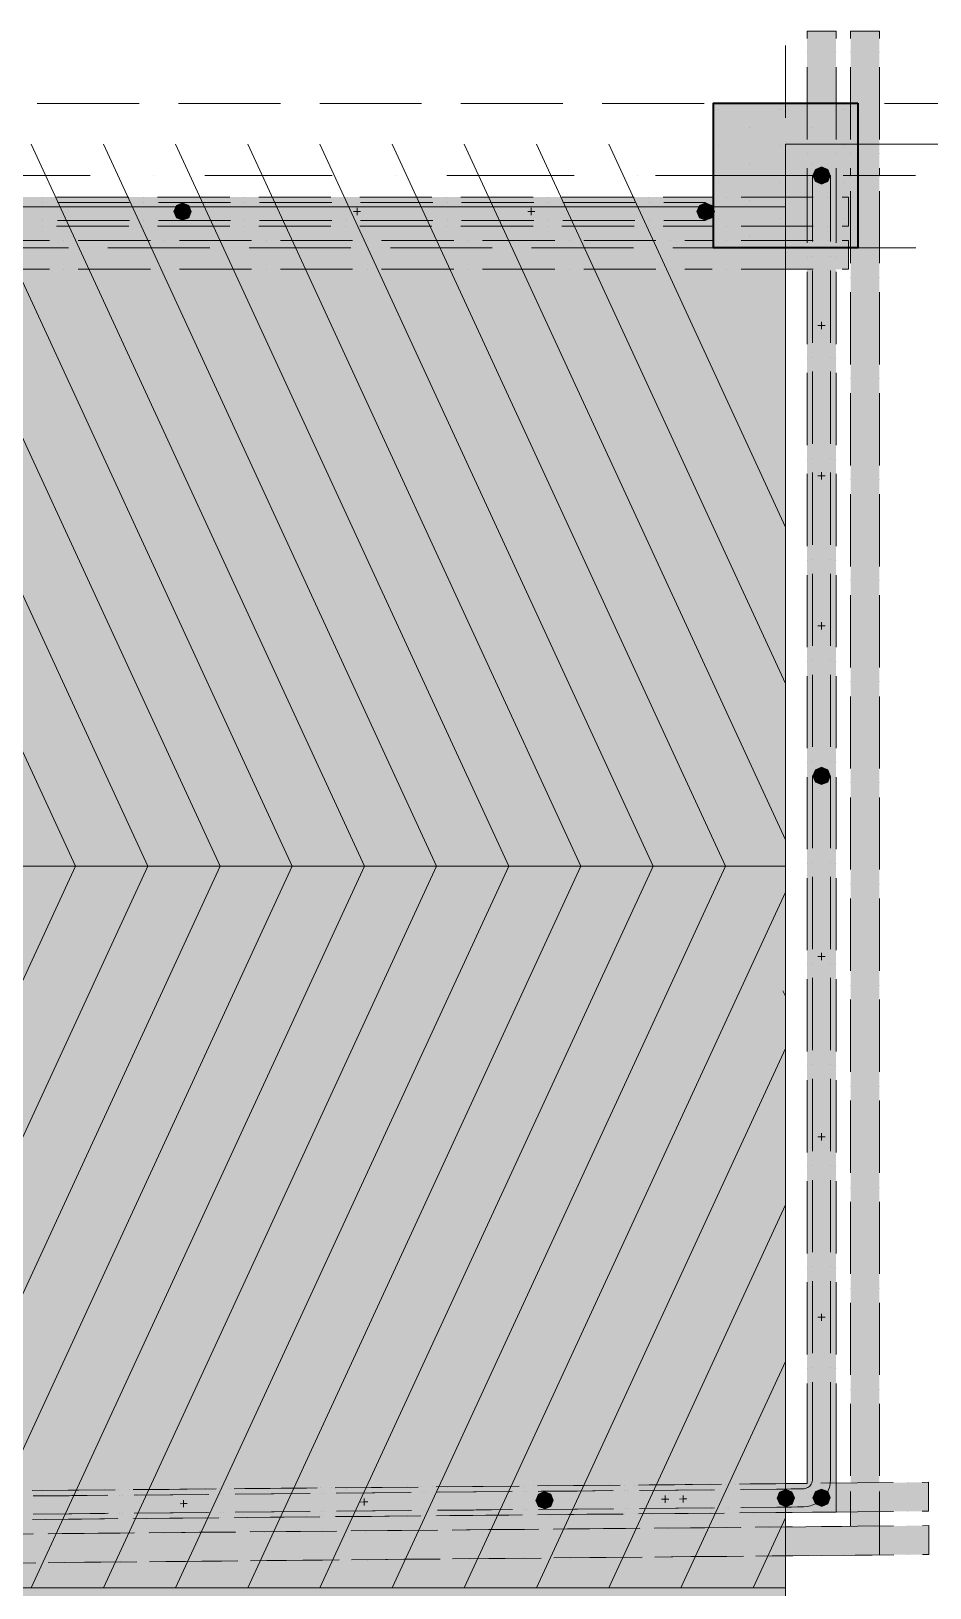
# Model space of a CAD drawing. Header units: inches. Extents: x 206002 to 410047, y 60394 to 83306.
# Drawn here: x 375431 to 376679, y 79249 to 81412 of the extents above; entities that cross this region are included whole.
import ezdxf

# ---------------------------------------------------------------- set-up
doc = ezdxf.new("R2010")
doc.units = ezdxf.units.IN
doc.header["$MEASUREMENT"] = 0
doc.layers.add('PDF_Shell - Roof', color=7, linetype='Continuous')
doc.layers.add('PDF_Structural - Bearing', color=7, linetype='Continuous')

msp = doc.modelspace()

# ---------------------------------------------------------------- hatches: boundary and pattern name
at = {"layer": 'PDF_Structural - Bearing', "true_color": 0xffffff, "transparency": 33554559}
for points in [[(376541, 81211.1), (376537.5, 81219.6), (376528.9, 81223.1), (376520.5, 81219.6), (376516.9, 81211.1), (376520.5, 81202.6), (376528.9, 81199.1), (376537.5, 81202.6)], [(376549, 81211.1), (376508.9, 81211.1), (376508.9, 79439.4), (376508.9, 79426.4), (376508.9, 79422.5), (376508.9, 79400.4), (376549, 79400.4), (376549, 79422.5), (376549, 79426.4), (376549, 79439.4)], [(376541.5, 81211.1), (376516.4, 81211.1), (376516.4, 79443.1), (376516.4, 79426.4), (376516.4, 79422.5), (376516.4, 79400.6), (376516.1, 79398.2), (376539.7, 79388.4), (376540.3, 79389.9), (376541.5, 79399), (376541.5, 79422.5), (376541.5, 79426.4), (376541.5, 79443.1)], [(376609.2, 81211.1), (376569.1, 81211.1), (376569.1, 79382.9), (376569.1, 79369.3), (376569.1, 79360.7), (376569.1, 79342), (376609.2, 79342), (376609.2, 79360.7), (376609.2, 79369.3), (376609.2, 79382.9)], [(376367.9, 81181), (365681.6, 81181), (365665.4, 81181), (365639, 81181), (365628.5, 81179.6), (365625, 81178.1), (365641.1, 81140.8), (365641.7, 81140.9), (365665.4, 81140.9), (365681.6, 81140.9), (376367.9, 81140.9)], [(376367.9, 81173.5), (365683.7, 81173.5), (365667.1, 81173.5), (365663.7, 81173.5), (365639.5, 81173.5), (365630.5, 81172.3), (365628.9, 81171.6), (365638.9, 81148.1), (365641.2, 81148.4), (365663.7, 81148.4), (365667.1, 81148.4), (365683.7, 81148.4), (376367.9, 81148.4)], [(375641.6, 81148.9), (375650.1, 81152.5), (375653.6, 81161), (375650.1, 81169.5), (375641.6, 81173), (375633.1, 81169.5), (375629.6, 81161), (375633.1, 81152.5)], [(376367.9, 81148.9), (376376.4, 81152.5), (376380, 81161), (376376.4, 81169.5), (376367.9, 81173), (376359.4, 81169.5), (376355.9, 81161), (376359.4, 81152.5)], [(376367.9, 81120.9), (365742.1, 81120.8), (365725.6, 81120.8), (365699, 81120.8), (365688.3, 81119.3), (365684.4, 81117.5), (365701.1, 81080.6), (365701.9, 81080.7), (365725.6, 81080.7), (365742.1, 81080.7), (376367.9, 81080.8)], [(376541, 80377), (376537.5, 80385.5), (376528.9, 80389), (376520.5, 80385.5), (376516.9, 80377), (376520.5, 80368.5), (376528.9, 80364.9), (376537.5, 80368.5)], [(376549, 79400.4), (376508.9, 79400.4), (376508.9, 79394.2), (367187.2, 79308.2), (367170.9, 79308), (367144.2, 79307.8), (367133.7, 79306.3), (367130.5, 79304.8), (367146.9, 79267.6), (367147.4, 79267.7), (367171.2, 79267.9), (367187.6, 79268.1), (376516.1, 79354.2), (376529.2, 79354.3), (376549, 79354.5)], [(376479.1, 79393.9), (367187.2, 79308.2), (367170.9, 79308), (367144.2, 79307.8), (367133.7, 79306.3), (367130.5, 79304.8), (367146.9, 79267.6), (367147.4, 79267.7), (367171.2, 79267.9), (367187.6, 79268.1), (376479.5, 79353.8)], [(376516.1, 79398.2), (376515.9, 79396.5), (376514.6, 79393.4), (376512.5, 79390.6), (376509.8, 79388.5), (376506.7, 79387.2), (376502.6, 79386.6), (376486.8, 79386.5), (367189.7, 79300.7), (367172.8, 79300.5), (367169.1, 79300.5), (367144.8, 79300.3), (367137.6, 79299.2), (367141.3, 79274), (367142.8, 79274.6), (367146.8, 79275.2), (367169.3, 79275.4), (367173.1, 79275.5), (367189.9, 79275.6), (376487, 79361.4), (376503.7, 79361.6), (376504.5, 79361.6), (376513.5, 79362.9), (376522.6, 79366.7), (376530.5, 79372.9), (376536.6, 79380.8), (376539.7, 79388.4)], [(376479.2, 79386.4), (367189.7, 79300.7), (367172.8, 79300.5), (367169.1, 79300.5), (367144.8, 79300.3), (367137.6, 79299.2), (367141.3, 79274), (367142.8, 79274.6), (367146.8, 79275.2), (367169.3, 79275.4), (367173.1, 79275.5), (367189.9, 79275.6), (376479.4, 79361.4)], [(376479.4, 79361.9), (376487.9, 79365.5), (376491.4, 79374), (376487.7, 79382.5), (376479.2, 79385.9), (376470.7, 79382.3), (376467.3, 79373.8), (376470.9, 79365.3)], [(376529.1, 79362.3), (376537.6, 79365.9), (376541, 79374.5), (376537.4, 79382.9), (376528.9, 79386.4), (376520.4, 79382.8), (376516.9, 79374.2), (376520.5, 79365.8)], [(376144.4, 79358.8), (376152.9, 79362.4), (376156.4, 79370.9), (376152.8, 79379.4), (376144.2, 79382.8), (376135.7, 79379.2), (376132.3, 79370.7), (376135.9, 79362.2)], [(376144.4, 79358.8), (376152.9, 79362.4), (376156.4, 79370.9), (376152.8, 79379.4), (376144.2, 79382.8), (376135.7, 79379.2), (376132.3, 79370.7), (376135.9, 79362.2)], [(376609.2, 79342), (376569.1, 79342), (376569.1, 79334.6), (367180.9, 79248), (367181.2, 79207.9), (376575.7, 79294.6), (376589.3, 79294.7), (376609.2, 79294.9)]]:
    msp.add_hatch(color=7, dxfattribs=at).paths.add_polyline_path(points)

# ---------------------------------------------------------------- linework, layer by layer
at = {"layer": 'PDF_Shell - Roof', "lineweight": 13}
msp.add_lwpolyline([(369709.9, 81167.7), (369744.7, 81167.7), (376478.8, 81167.7), (376478.8, 79162.5), (369744.7, 79162.5), (369709.9, 79162.5)], dxfattribs=at)
at = {"layer": 'PDF_Shell - Roof', "color": 7, "lineweight": 0, "true_color": 0xffffff, "transparency": 33554559}
msp.add_solid([(369744.7, 79162.5), (369744.7, 81167.7), (376478.8, 79162.5), (376478.8, 81167.7)], dxfattribs=at)
at = {"layer": 'PDF_Structural - Bearing', "lineweight": 13}
for points in [[(376549, 81401.6), (376549, 81411.6), (376528.9, 81411.6), (376508.9, 81411.6), (376508.9, 81401.6)], [(376609.2, 81401.6), (376609.2, 81411.6), (376589.1, 81411.6), (376569.1, 81411.6), (376569.1, 81401.6)], [(376508.9, 81381.5), (376508.9, 81381.5)], [(376549, 81381.5), (376549, 81381.5)], [(376569.1, 81381.5), (376569.1, 81381.5)], [(376609.2, 81381.5), (376609.2, 81381.5)], [(376508.9, 81361.5), (376508.9, 81311.4), (376508.9, 81261.2)], [(376549, 81261.2), (376549, 81311.4), (376549, 81361.5)], [(376569.1, 81361.5), (376569.1, 81311.4), (376569.1, 81261.2)], [(376609.2, 81261.2), (376609.2, 81311.4), (376609.2, 81361.5)], [(376508.9, 81241.2), (376508.9, 81241.2)], [(376549, 81241.2), (376549, 81241.2)], [(376569.1, 81241.2), (376569.1, 81241.2)], [(376609.2, 81241.2), (376609.2, 81241.2)], [(376508.9, 81221.1), (376508.9, 81211.1), (376508.9, 81167.5), (376508.9, 81117.4)], [(376541.5, 81119.2), (376541.5, 81169.3), (376541.5, 81211.1), (376528.9, 81211.1), (376516.4, 81211.1), (376516.4, 81169.3), (376516.4, 81119.2)], [(376549, 81117.4), (376549, 81167.5), (376549, 81211.1), (376549, 81221.1)], [(376569.1, 81221.1), (376569.1, 81211.1)], [(376569.1, 81211.1), (376569.1, 81211.1)], [(376569.1, 81209.4), (376569.1, 81209.4)], [(376609.2, 81211.1), (376609.2, 81221.1)], [(376609.2, 81211.1), (376609.2, 81211.1)], [(376609.2, 81209.4), (376609.2, 81209.4)], [(375446.4, 81181), (375446.4, 81181)], [(375566.7, 81181), (375516.6, 81181), (375466.5, 81181)], [(375586.8, 81181), (375586.8, 81181)], [(375707.1, 81181), (375657, 81181), (375606.8, 81181)], [(375727.1, 81181), (375727.1, 81181)], [(375847.5, 81181), (375797.3, 81181), (375747.2, 81181)], [(375867.5, 81181), (375867.5, 81181)], [(375987.8, 81181), (375937.7, 81181), (375887.6, 81181)], [(376007.9, 81181), (376007.9, 81181)], [(376128.2, 81181), (376078.1, 81181), (376027.9, 81181)], [(376148.2, 81181), (376148.2, 81181)], [(376268.6, 81181), (376218.4, 81181), (376168.3, 81181)], [(376288.6, 81181), (376288.6, 81181)], [(376376.9, 81181), (376367.9, 81181), (376358.8, 81181), (376308.7, 81181)], [(376397, 81181), (376397, 81181)], [(376517.3, 81181), (376467.2, 81181), (376417.1, 81181)], [(376528.9, 81199.1), (376528.9, 81199.1)], [(376537.4, 81181), (376537.4, 81181)], [(376557.4, 81140.9), (376566.5, 81140.9), (376566.5, 81161), (376566.5, 81181), (376557.4, 81181)], [(376569.1, 81189.3), (376569.1, 81139.2), (376569.1, 81089.1)], [(376609.2, 81089.1), (376609.2, 81139.2), (376609.2, 81189.3)], [(375447.5, 81173.5), (375447.5, 81173.5)], [(375567.8, 81173.5), (375517.7, 81173.5), (375467.6, 81173.5)], [(375587.9, 81173.5), (375587.9, 81173.5)], [(375708.2, 81173.5), (375658.1, 81173.5), (375607.9, 81173.5)], [(375629.6, 81161), (375629.6, 81161)], [(375653.6, 81161), (375653.6, 81161)], [(375728.2, 81173.5), (375728.2, 81173.5)], [(375848.6, 81173.5), (375798.4, 81173.5), (375748.3, 81173.5)], [(375868.6, 81173.5), (375868.6, 81173.5)], [(375888.8, 81161), (375883.8, 81161), (375878.7, 81161)], [(375883.8, 81166), (375883.8, 81161), (375883.8, 81156)], [(375988.9, 81173.5), (375938.8, 81173.5), (375888.7, 81173.5)], [(376009, 81173.5), (376009, 81173.5)], [(376129.3, 81173.5), (376079.2, 81173.5), (376029, 81173.5)], [(376130.8, 81161), (376125.8, 81161), (376120.8, 81161)], [(376125.8, 81166), (376125.8, 81161), (376125.8, 81156)], [(376149.4, 81173.5), (376149.4, 81173.5)], [(376269.7, 81173.5), (376219.5, 81173.5), (376169.4, 81173.5)], [(376289.7, 81173.5), (376289.7, 81173.5)], [(376309.8, 81148.4), (376359.9, 81148.4), (376367.9, 81148.4), (376367.9, 81161), (376367.9, 81173.5), (376359.9, 81173.5), (376309.8, 81173.5)], [(375446.4, 81140.9), (375446.4, 81140.9)], [(375447.5, 81148.4), (375447.5, 81148.4)], [(375466.5, 81140.9), (375516.6, 81140.9), (375566.7, 81140.9)], [(375467.6, 81148.4), (375517.7, 81148.4), (375567.8, 81148.4)], [(375586.8, 81140.9), (375586.8, 81140.9)], [(375587.9, 81148.4), (375587.9, 81148.4)], [(375606.8, 81140.9), (375657, 81140.9), (375707.1, 81140.9)], [(375607.9, 81148.4), (375658.1, 81148.4), (375708.2, 81148.4)], [(375727.1, 81140.9), (375727.1, 81140.9)], [(375728.2, 81148.4), (375728.2, 81148.4)], [(375747.2, 81140.9), (375797.3, 81140.9), (375847.5, 81140.9)], [(375748.3, 81148.4), (375798.4, 81148.4), (375848.6, 81148.4)], [(375867.5, 81140.9), (375867.5, 81140.9)], [(375868.6, 81148.4), (375868.6, 81148.4)], [(375887.6, 81140.9), (375937.7, 81140.9), (375987.8, 81140.9)], [(375888.7, 81148.4), (375938.8, 81148.4), (375988.9, 81148.4)], [(376007.9, 81140.9), (376007.9, 81140.9)], [(376009, 81148.4), (376009, 81148.4)], [(376027.9, 81140.9), (376078.1, 81140.9), (376128.2, 81140.9)], [(376029, 81148.4), (376079.2, 81148.4), (376129.3, 81148.4)], [(376148.2, 81140.9), (376148.2, 81140.9)], [(376149.4, 81148.4), (376149.4, 81148.4)], [(376168.3, 81140.9), (376218.4, 81140.9), (376268.6, 81140.9)], [(376169.4, 81148.4), (376219.5, 81148.4), (376269.7, 81148.4)], [(376288.6, 81140.9), (376288.6, 81140.9)], [(376289.7, 81148.4), (376289.7, 81148.4)], [(376308.7, 81140.9), (376358.8, 81140.9), (376367.9, 81140.9), (376376.9, 81140.9)], [(376397, 81140.9), (376397, 81140.9)], [(376417.1, 81140.9), (376467.2, 81140.9), (376517.3, 81140.9)], [(376537.4, 81140.9), (376537.4, 81140.9)], [(375456.6, 81120.9), (375406.5, 81120.9), (375356.4, 81120.9)], [(375476.7, 81120.9), (375476.7, 81120.9)], [(375597, 81120.9), (375546.9, 81120.9), (375496.7, 81120.9)], [(375617, 81120.9), (375617, 81120.9)], [(375737.4, 81120.9), (375687.2, 81120.9), (375637.1, 81120.9)], [(375757.4, 81120.9), (375757.4, 81120.9)], [(375877.7, 81120.9), (375827.6, 81120.9), (375777.5, 81120.9)], [(375897.8, 81120.9), (375897.8, 81120.9)], [(376018.1, 81120.9), (375968, 81120.9), (375917.8, 81120.9)], [(376038.2, 81120.9), (376038.2, 81120.9)], [(376158.5, 81120.9), (376108.3, 81120.9), (376058.2, 81120.9)], [(376178.5, 81120.9), (376178.5, 81120.9)], [(376298.8, 81120.9), (376248.7, 81120.9), (376198.6, 81120.9)], [(376318.9, 81120.9), (376318.9, 81120.9)], [(376376.9, 81120.9), (376367.9, 81120.9), (376339, 81120.9)], [(376397, 81120.9), (376397, 81120.9)], [(376517.3, 81120.9), (376467.2, 81120.9), (376417.1, 81120.9)], [(376537.4, 81120.9), (376537.4, 81120.9)], [(376557.4, 81080.8), (376566.5, 81080.8), (376566.5, 81100.8), (376566.5, 81120.9), (376557.4, 81120.9)], [(376508.9, 81097.3), (376508.9, 81097.3)], [(376516.4, 81099.1), (376516.4, 81099.1)], [(376541.5, 81099.1), (376541.5, 81099.1)], [(376549, 81097.3), (376549, 81097.3)], [(375356.4, 81080.8), (375406.5, 81080.8), (375456.6, 81080.8)], [(375476.7, 81080.8), (375476.7, 81080.8)], [(375496.7, 81080.8), (375546.9, 81080.8), (375597, 81080.8)], [(375617, 81080.8), (375617, 81080.8)], [(375637.1, 81080.8), (375687.2, 81080.8), (375737.4, 81080.8)], [(375757.4, 81080.8), (375757.4, 81080.8)], [(375777.5, 81080.8), (375827.6, 81080.8), (375877.7, 81080.8)], [(375897.8, 81080.8), (375897.8, 81080.8)], [(375917.8, 81080.8), (375968, 81080.8), (376018.1, 81080.8)], [(376038.2, 81080.8), (376038.2, 81080.8)], [(376058.2, 81080.8), (376108.3, 81080.8), (376158.5, 81080.8)], [(376178.5, 81080.8), (376178.5, 81080.8)], [(376198.6, 81080.8), (376248.7, 81080.8), (376298.8, 81080.8)], [(376318.9, 81080.8), (376318.9, 81080.8)], [(376339, 81080.8), (376367.9, 81080.8), (376376.9, 81080.8)], [(376397, 81080.8), (376397, 81080.8)], [(376417.1, 81080.8), (376467.2, 81080.8), (376517.3, 81080.8)], [(376508.9, 81077.3), (376508.9, 81027.1), (376508.9, 80977)], [(376516.4, 81079.1), (376516.4, 81028.9), (376516.4, 80978.8)], [(376537.4, 81080.8), (376537.4, 81080.8)], [(376541.5, 80978.8), (376541.5, 81028.9), (376541.5, 81079.1)], [(376549, 80977), (376549, 81027.1), (376549, 81077.3)], [(376569.1, 81069), (376569.1, 81069)], [(376609.2, 81069), (376609.2, 81069)], [(376569.1, 81049), (376569.1, 80998.8), (376569.1, 80948.7)], [(376609.2, 80948.7), (376609.2, 80998.8), (376609.2, 81049)], [(376528.9, 81007.6), (376528.9, 81002.6), (376528.9, 80997.6)], [(376523.9, 81002.6), (376528.9, 81002.6), (376534, 81002.6)], [(376508.9, 80956.9), (376508.9, 80956.9)], [(376516.4, 80958.7), (376516.4, 80958.7)], [(376541.5, 80958.7), (376541.5, 80958.7)], [(376549, 80956.9), (376549, 80956.9)], [(376508.9, 80936.9), (376508.9, 80886.8), (376508.9, 80836.6)], [(376516.4, 80938.7), (376516.4, 80888.6), (376516.4, 80838.4)], [(376541.5, 80838.4), (376541.5, 80888.6), (376541.5, 80938.7)], [(376549, 80836.6), (376549, 80886.8), (376549, 80936.9)], [(376569.1, 80928.7), (376569.1, 80928.7)], [(376609.2, 80928.7), (376609.2, 80928.7)], [(376569.1, 80908.6), (376569.1, 80858.5), (376569.1, 80808.3)], [(376609.2, 80808.3), (376609.2, 80858.5), (376609.2, 80908.6)], [(376508.9, 80816.6), (376508.9, 80816.6)], [(376516.4, 80818.4), (376516.4, 80818.4)], [(376541.5, 80818.4), (376541.5, 80818.4)], [(376549, 80816.6), (376549, 80816.6)], [(376508.9, 80796.5), (376508.9, 80746.4), (376508.9, 80696.3)], [(376516.4, 80798.3), (376516.4, 80748.2), (376516.4, 80698.1)], [(376523.9, 80794), (376528.9, 80794), (376534, 80794)], [(376528.9, 80799.1), (376528.9, 80794), (376528.9, 80789)], [(376541.5, 80698.1), (376541.5, 80748.2), (376541.5, 80798.3)], [(376549, 80696.3), (376549, 80746.4), (376549, 80796.5)], [(376569.1, 80788.3), (376569.1, 80788.3)], [(376609.2, 80788.3), (376609.2, 80788.3)], [(376569.1, 80768.2), (376569.1, 80718.1), (376569.1, 80668)], [(376609.2, 80668), (376609.2, 80718.1), (376609.2, 80768.2)], [(376508.9, 80676.2), (376508.9, 80676.2)], [(376516.4, 80678), (376516.4, 80678)], [(376541.5, 80678), (376541.5, 80678)], [(376549, 80676.2), (376549, 80676.2)], [(376478.8, 80652.9), (376478.8, 79249.2), (367070.9, 79249.2), (376478.8, 79249.2), (376478.8, 77845.5)], [(376508.9, 80656.1), (376508.9, 80606), (376508.9, 80555.9)], [(376516.4, 80657.9), (376516.4, 80607.8), (376516.4, 80557.7)], [(376541.5, 80557.7), (376541.5, 80607.8), (376541.5, 80657.9)], [(376549, 80555.9), (376549, 80606), (376549, 80656.1)], [(376569.1, 80647.9), (376569.1, 80647.9)], [(376609.2, 80647.9), (376609.2, 80647.9)], [(376569.1, 80627.9), (376569.1, 80577.7), (376569.1, 80527.6)], [(376609.2, 80527.6), (376609.2, 80577.7), (376609.2, 80627.9)], [(376523.9, 80585.5), (376528.9, 80585.5), (376534, 80585.5)], [(376528.9, 80590.5), (376528.9, 80585.5), (376528.9, 80580.5)], [(376508.9, 80535.8), (376508.9, 80535.8)], [(376516.4, 80537.6), (376516.4, 80537.6)], [(376541.5, 80537.6), (376541.5, 80537.6)], [(376549, 80535.8), (376549, 80535.8)], [(376508.9, 80515.8), (376508.9, 80465.6), (376508.9, 80415.5)], [(376516.4, 80517.6), (376516.4, 80467.4), (376516.4, 80417.3)], [(376541.5, 80417.3), (376541.5, 80467.4), (376541.5, 80517.6)], [(376549, 80415.5), (376549, 80465.6), (376549, 80515.8)], [(376569.1, 80507.5), (376569.1, 80507.5)], [(376569.1, 80487.5), (376569.1, 80437.4), (376569.1, 80387.2)], [(376609.2, 80507.5), (376609.2, 80507.5)], [(376609.2, 80387.2), (376609.2, 80437.4), (376609.2, 80487.5)], [(376508.9, 80395.5), (376508.9, 80395.5)], [(376516.4, 80397.3), (376516.4, 80397.3)], [(376541.5, 80397.3), (376541.5, 80397.3)], [(376549, 80395.5), (376549, 80395.5)], [(376508.9, 80375.4), (376508.9, 80325.3), (376508.9, 80275.1)], [(376516.4, 80377.2), (376516.4, 80327.1), (376516.4, 80276.9)], [(376541.5, 80276.9), (376541.5, 80327.1), (376541.5, 80377.2)], [(376549, 80275.1), (376549, 80325.3), (376549, 80375.4)], [(376569.1, 80367.2), (376569.1, 80367.2)], [(376609.2, 80367.2), (376609.2, 80367.2)], [(376569.1, 80347.1), (376569.1, 80297), (376569.1, 80246.9)], [(376609.2, 80246.9), (376609.2, 80297), (376609.2, 80347.1)], [(376508.9, 80255.1), (376508.9, 80255.1)], [(376516.4, 80256.9), (376516.4, 80256.9)], [(376541.5, 80256.9), (376541.5, 80256.9)], [(376549, 80255.1), (376549, 80255.1)], [(376508.9, 80235), (376508.9, 80184.9), (376508.9, 80134.8)], [(376516.4, 80236.8), (376516.4, 80186.7), (376516.4, 80136.6)], [(376541.5, 80136.6), (376541.5, 80186.7), (376541.5, 80236.8)], [(376549, 80134.8), (376549, 80184.9), (376549, 80235)], [(376569.1, 80226.8), (376569.1, 80226.8)], [(376569.1, 80206.8), (376569.1, 80156.6), (376569.1, 80106.5)], [(376609.2, 80226.8), (376609.2, 80226.8)], [(376609.2, 80106.5), (376609.2, 80156.6), (376609.2, 80206.8)], [(376523.9, 80126.3), (376528.9, 80126.3), (376534, 80126.3)], [(376528.9, 80131.3), (376528.9, 80126.3), (376528.9, 80121.3)], [(376508.9, 80114.7), (376508.9, 80114.7)], [(376516.4, 80116.5), (376516.4, 80116.5)], [(376541.5, 80116.5), (376541.5, 80116.5)], [(376549, 80114.7), (376549, 80114.7)], [(376508.9, 80094.7), (376508.9, 80044.5), (376508.9, 79994.4)], [(376516.4, 80096.5), (376516.4, 80046.3), (376516.4, 79996.2)], [(376541.5, 79996.2), (376541.5, 80046.3), (376541.5, 80096.5)], [(376549, 79994.4), (376549, 80044.5), (376549, 80094.7)], [(376569.1, 80086.4), (376569.1, 80086.4)], [(376609.2, 80086.4), (376609.2, 80086.4)], [(376569.1, 80066.4), (376569.1, 80016.2), (376569.1, 79966.1)], [(376609.2, 79966.1), (376609.2, 80016.2), (376609.2, 80066.4)], [(376508.9, 79974.3), (376508.9, 79974.3)], [(376516.4, 79976.2), (376516.4, 79976.2)], [(376541.5, 79976.2), (376541.5, 79976.2)], [(376549, 79974.3), (376549, 79974.3)], [(376508.9, 79954.3), (376508.9, 79904.2), (376508.9, 79854)], [(376516.4, 79956.1), (376516.4, 79906), (376516.4, 79855.8)], [(376541.5, 79855.8), (376541.5, 79906), (376541.5, 79956.1)], [(376549, 79854), (376549, 79904.2), (376549, 79954.3)], [(376569.1, 79946.1), (376569.1, 79946.1)], [(376569.1, 79926), (376569.1, 79875.9), (376569.1, 79825.7)], [(376609.2, 79946.1), (376609.2, 79946.1)], [(376609.2, 79825.7), (376609.2, 79875.9), (376609.2, 79926)], [(376523.9, 79875.7), (376528.9, 79875.7), (376534, 79875.7)], [(376528.9, 79880.7), (376528.9, 79875.7), (376528.9, 79870.6)], [(376508.9, 79834), (376508.9, 79834)], [(376516.4, 79835.8), (376516.4, 79835.8)], [(376541.5, 79835.8), (376541.5, 79835.8)], [(376549, 79834), (376549, 79834)], [(376508.9, 79813.9), (376508.9, 79763.8), (376508.9, 79713.7)], [(376516.4, 79815.7), (376516.4, 79765.6), (376516.4, 79715.5)], [(376541.5, 79715.5), (376541.5, 79765.6), (376541.5, 79815.7)], [(376549, 79713.7), (376549, 79763.8), (376549, 79813.9)], [(376569.1, 79805.7), (376569.1, 79805.7)], [(376609.2, 79805.7), (376609.2, 79805.7)], [(376569.1, 79785.6), (376569.1, 79735.5), (376569.1, 79685.4)], [(376609.2, 79685.4), (376609.2, 79735.5), (376609.2, 79785.6)], [(376508.9, 79693.6), (376508.9, 79693.6)], [(376516.4, 79695.4), (376516.4, 79695.4)], [(376541.5, 79695.4), (376541.5, 79695.4)], [(376549, 79693.6), (376549, 79693.6)], [(376508.9, 79673.6), (376508.9, 79623.4), (376508.9, 79573.3)], [(376516.4, 79675.4), (376516.4, 79625.2), (376516.4, 79575.1)], [(376541.5, 79575.1), (376541.5, 79625.2), (376541.5, 79675.4)], [(376549, 79573.3), (376549, 79623.4), (376549, 79673.6)], [(376569.1, 79665.3), (376569.1, 79665.3)], [(376569.1, 79645.3), (376569.1, 79595.1), (376569.1, 79545)], [(376609.2, 79665.3), (376609.2, 79665.3)], [(376609.2, 79545), (376609.2, 79595.1), (376609.2, 79645.3)], [(376523.9, 79625), (376528.9, 79625), (376534, 79625)], [(376528.9, 79630), (376528.9, 79625), (376528.9, 79620)], [(376508.9, 79553.2), (376508.9, 79553.2)], [(376516.4, 79555), (376516.4, 79555)], [(376541.5, 79555), (376541.5, 79555)], [(376549, 79553.2), (376549, 79553.2)], [(376516.4, 79535), (376516.4, 79484.9), (376516.4, 79443.1), (376516.4, 79434.7), (376516.4, 79426.4), (376516.4, 79424.5), (376516.4, 79422.5), (376516.4, 79411.6), (376516.4, 79400.6), (376516.3, 79399.4), (376516.1, 79398.2), (376516, 79397.3), (376515.9, 79396.5), (376515.2, 79394.9), (376514.6, 79393.4), (376513.6, 79392), (376512.5, 79390.6), (376511.2, 79389.6), (376509.8, 79388.5), (376508.3, 79387.9), (376506.7, 79387.2), (376504.7, 79386.9), (376502.6, 79386.6), (376494.7, 79386.6), (376486.8, 79386.5), (376470.2, 79386.3), (376420.1, 79385.9)], [(376508.9, 79533.2), (376508.9, 79483.1), (376508.9, 79439.4), (376508.9, 79432.9), (376508.9, 79426.4), (376508.9, 79424.5), (376508.9, 79422.5), (376508.9, 79411.5), (376508.9, 79400.4), (376508.9, 79397.3), (376508.9, 79394.2), (376480, 79393.9), (376429.9, 79393.5)], [(376433.7, 79353.4), (376483.8, 79353.9), (376516.1, 79354.2), (376522.6, 79354.2), (376529.2, 79354.3), (376539.1, 79354.4), (376549, 79354.5), (376549, 79377.4), (376549, 79400.4), (376549, 79411.5), (376549, 79422.5), (376549, 79424.5), (376549, 79426.4), (376549, 79432.9), (376549, 79439.4), (376549, 79483.1), (376549, 79533.2)], [(376504.1, 79361.6), (376504.5, 79361.6), (376509, 79362.2), (376513.5, 79362.9), (376518.1, 79364.8), (376522.6, 79366.7), (376526.5, 79369.8), (376530.5, 79372.9), (376533.5, 79376.8), (376536.6, 79380.8), (376538.1, 79384.6), (376539.7, 79388.4), (376540, 79389.2), (376540.3, 79389.9), (376540.9, 79394.4), (376541.5, 79399), (376541.5, 79410.7), (376541.5, 79422.5), (376541.5, 79424.5), (376541.5, 79426.4), (376541.5, 79434.7), (376541.5, 79443.1), (376541.5, 79484.9), (376541.5, 79535)], [(376569.1, 79525), (376569.1, 79525)], [(376609.2, 79525), (376609.2, 79525)], [(376569.1, 79504.9), (376569.1, 79454.8), (376569.1, 79404.6)], [(376609.2, 79404.6), (376609.2, 79454.8), (376609.2, 79504.9)], [(375532.7, 79385.2), (375482.6, 79384.7), (375432.5, 79384.3)], [(375547.7, 79385.3), (375497.5, 79384.9), (375447.4, 79384.4)], [(375552.8, 79385.4), (375552.8, 79385.4)], [(375567.7, 79385.5), (375567.7, 79385.5)], [(375673.1, 79386.5), (375623, 79386), (375572.8, 79385.6)], [(375688, 79386.6), (375637.9, 79386.2), (375587.8, 79385.7)], [(375693.1, 79386.7), (375693.1, 79386.7)], [(375708.1, 79386.8), (375708.1, 79386.8)], [(375813.5, 79387.8), (375763.3, 79387.3), (375713.2, 79386.9)], [(375828.4, 79387.9), (375778.3, 79387.5), (375728.1, 79387)], [(375833.5, 79388), (375833.5, 79388)], [(375848.5, 79388.1), (375848.5, 79388.1)], [(375953.8, 79389.1), (375903.7, 79388.6), (375853.6, 79388.2)], [(375968.8, 79389.2), (375918.6, 79388.8), (375868.5, 79388.3)], [(375973.9, 79389.3), (375973.9, 79389.3)], [(375988.8, 79389.4), (375988.8, 79389.4)], [(376094.2, 79390.4), (376044.1, 79389.9), (375993.9, 79389.5)], [(376109.1, 79390.5), (376059, 79390.1), (376008.9, 79389.6)], [(376114.3, 79390.6), (376114.3, 79390.6)], [(376129.2, 79390.7), (376129.2, 79390.7)], [(376234.6, 79391.7), (376184.4, 79391.2), (376134.3, 79390.8)], [(376249.4, 79391.8), (376199.4, 79391.4), (376149.3, 79390.9)], [(376254.6, 79391.9), (376254.6, 79391.9)], [(376269.5, 79392), (376269.5, 79392)], [(376374.9, 79393), (376324.8, 79392.5), (376274.7, 79392)], [(376376.1, 79385.5), (376326, 79385), (376275.9, 79384.5)], [(376380, 79385.5), (376329.8, 79385), (376279.7, 79384.6)], [(376389.8, 79393.1), (376339.7, 79392.6), (376289.5, 79392.2)], [(376395, 79393.2), (376395, 79393.2)], [(376396.2, 79385.6), (376396.2, 79385.6)], [(376400, 79385.7), (376400, 79385.7)], [(376409.8, 79393.3), (376409.8, 79393.3)], [(376487.9, 79394), (376479.1, 79393.9), (376465.2, 79393.8), (376415.1, 79393.3)], [(376416.6, 79360.8), (376466.7, 79361.2), (376479.4, 79361.4), (376479.3, 79373.9), (376479.2, 79386.4), (376466.4, 79386.3), (376416.3, 79385.8)], [(376508, 79394.2), (376508, 79394.2)], [(376628.3, 79395.3), (376578.2, 79394.9), (376528, 79394.4)], [(376569.1, 79384.6), (376569.1, 79384.6)], [(376609.2, 79384.6), (376609.2, 79384.6)], [(376648.4, 79395.5), (376648.4, 79395.5)], [(376668.8, 79355.6), (376677.6, 79355.7), (376677.4, 79375.7), (376677.2, 79395.8), (376668.4, 79395.7)], [(375534, 79377.7), (375483.9, 79377.2), (375433.8, 79376.8)], [(375537.8, 79377.7), (375487.7, 79377.3), (375437.6, 79376.8)], [(375554.1, 79377.9), (375554.1, 79377.9)], [(375557.9, 79377.9), (375557.9, 79377.9)], [(375674.4, 79379), (375624.3, 79378.5), (375574.1, 79378.1)], [(375678.2, 79379), (375628.1, 79378.6), (375577.9, 79378.1)], [(375694.5, 79379.2), (375694.5, 79379.2)], [(375698.3, 79379.2), (375698.3, 79379.2)], [(375814.8, 79380.3), (375764.6, 79379.8), (375714.5, 79379.4)], [(375818.6, 79380.3), (375768.4, 79379.9), (375718.3, 79379.4)], [(375834.8, 79380.5), (375834.8, 79380.5)], [(375838.5, 79380.5), (375838.5, 79380.5)], [(375955.1, 79381.6), (375905, 79381.1), (375854.9, 79380.7)], [(375958.9, 79381.6), (375908.7, 79381.1), (375858.6, 79380.7)], [(375975.2, 79381.8), (375975.2, 79381.8)], [(375978.9, 79381.8), (375978.9, 79381.8)], [(376095.4, 79382.9), (376045.4, 79382.4), (375995.2, 79381.9)], [(376099.2, 79382.9), (376049.1, 79382.5), (375999, 79382)], [(376115.5, 79383.1), (376115.5, 79383.1)], [(376119.3, 79383.1), (376119.3, 79383.1)], [(376132.3, 79370.7), (376132.3, 79370.7)], [(376132.3, 79370.7), (376132.3, 79370.7)], [(376235.8, 79384.2), (376185.6, 79383.7), (376135.5, 79383.2)], [(376239.6, 79384.2), (376189.5, 79383.7), (376139.3, 79383.3)], [(376156.4, 79370.9), (376156.4, 79370.9)], [(376156.4, 79370.9), (376156.4, 79370.9)], [(376255.8, 79384.4), (376255.8, 79384.4)], [(376259.6, 79384.4), (376259.6, 79384.4)], [(376316.8, 79372.4), (376311.8, 79372.3), (376306.8, 79372.3)], [(376311.8, 79377.3), (376311.8, 79372.3), (376311.9, 79367.3)], [(376341.7, 79372.6), (376336.6, 79372.6), (376331.6, 79372.5)], [(376336.6, 79377.6), (376336.6, 79372.6), (376336.6, 79367.6)], [(376467.3, 79373.8), (376467.3, 79373.8)], [(376491.4, 79374), (376491.4, 79374)], [(376516.9, 79374.2), (376516.9, 79374.2)], [(376541, 79374.5), (376541, 79374.5)], [(376569.1, 79382.9), (376569.1, 79376.1), (376569.1, 79369.3), (376569.1, 79365), (376569.1, 79360.7), (376569.1, 79351.4), (376569.1, 79342), (376569.1, 79338.3), (376569.1, 79334.6)], [(376569.1, 79382.9), (376569.1, 79382.9)], [(376575.7, 79294.6), (376582.5, 79294.6), (376589.3, 79294.7), (376599.2, 79294.8), (376609.2, 79294.9), (376609.2, 79318.4), (376609.2, 79342), (376609.2, 79351.4), (376609.2, 79360.7), (376609.2, 79365), (376609.2, 79369.3), (376609.2, 79376.1), (376609.2, 79382.9)], [(376609.2, 79382.9), (376609.2, 79382.9)], [(375432.9, 79344.2), (375483, 79344.6), (375533.1, 79345.1)], [(375434, 79351.7), (375484.1, 79352.2), (375534.2, 79352.6)], [(375437.8, 79351.7), (375487.9, 79352.2), (375538, 79352.7)], [(375451.2, 79344.3), (375501.3, 79344.8), (375551.5, 79345.3)], [(375553.2, 79345.3), (375553.2, 79345.3)], [(375554.3, 79352.8), (375554.3, 79352.8)], [(375558.1, 79352.8), (375558.1, 79352.8)], [(375571.5, 79345.5), (375571.5, 79345.5)], [(375573.2, 79345.5), (375623.4, 79345.9), (375673.5, 79346.4)], [(375574.3, 79353), (375624.5, 79353.5), (375674.6, 79353.9)], [(375578.1, 79353), (375628.3, 79353.5), (375678.4, 79354)], [(375591.6, 79345.6), (375641.7, 79346.1), (375691.8, 79346.6)], [(375693.5, 79346.6), (375693.5, 79346.6)], [(375694.7, 79354.1), (375694.7, 79354.1)], [(375698.5, 79354.1), (375698.5, 79354.1)], [(375711.9, 79346.7), (375711.9, 79346.7)], [(375713.6, 79346.8), (375763.7, 79347.2), (375813.9, 79347.7)], [(375714.7, 79354.3), (375764.8, 79354.8), (375815, 79355.2)], [(375718.5, 79354.3), (375768.6, 79354.8), (375818.8, 79355.2)], [(375732, 79346.9), (375782.1, 79347.4), (375832.2, 79347.9)], [(375833.9, 79347.9), (375833.9, 79347.9)], [(375835, 79355.4), (375835, 79355.4)], [(375838.8, 79355.4), (375838.8, 79355.4)], [(375852.2, 79348), (375852.2, 79348)], [(375854, 79348.1), (375904.1, 79348.5), (375954.2, 79349)], [(375855.1, 79355.6), (375905.2, 79356.1), (375955.3, 79356.5)], [(375858.9, 79355.6), (375909, 79356.1), (375959.2, 79356.6)], [(375872.2, 79348.2), (375922.4, 79348.7), (375972.5, 79349.2)], [(375974.3, 79349.2), (375974.3, 79349.2)], [(375975.4, 79356.7), (375975.4, 79356.7)], [(375979.2, 79356.7), (375979.2, 79356.7)], [(375992.5, 79349.3), (375992.5, 79349.3)], [(375994.3, 79349.4), (376044.5, 79349.8), (376094.6, 79350.3)], [(375995.4, 79356.9), (376045.6, 79357.3), (376095.7, 79357.8)], [(375999.3, 79356.9), (376049.4, 79357.4), (376099.5, 79357.8)], [(376012.6, 79349.5), (376062.7, 79350), (376112.9, 79350.4)], [(376114.7, 79350.5), (376114.7, 79350.5)], [(376115.8, 79358), (376115.8, 79358)], [(376119.6, 79358), (376119.6, 79358)], [(376132.9, 79350.6), (376132.9, 79350.6)], [(376134.7, 79350.6), (376184.8, 79351.1), (376235, 79351.6)], [(376135.8, 79358.2), (376185.9, 79358.6), (376236.1, 79359.1)], [(376139.6, 79358.2), (376189.8, 79358.7), (376239.9, 79359.1)], [(376153, 79350.8), (376203.1, 79351.3), (376253.2, 79351.7)], [(376255, 79351.8), (376255, 79351.8)], [(376256.1, 79359.3), (376256.1, 79359.3)], [(376259.9, 79359.3), (376259.9, 79359.3)], [(376273.3, 79351.9), (376273.3, 79351.9)], [(376275.1, 79351.9), (376325.2, 79352.4), (376375.3, 79352.9)], [(376276.2, 79359.5), (376326.3, 79359.9), (376376.4, 79360.4)], [(376280, 79359.5), (376330.1, 79360), (376380.3, 79360.4)], [(376293.3, 79352.1), (376343.5, 79352.6), (376393.6, 79353)], [(376395.3, 79353.1), (376395.3, 79353.1)], [(376396.5, 79360.6), (376396.5, 79360.6)], [(376400.3, 79360.6), (376400.3, 79360.6)], [(376413.6, 79353.2), (376413.6, 79353.2)], [(376415.4, 79353.2), (376465.5, 79353.7), (376479.5, 79353.8), (376488.3, 79353.9)], [(376420.4, 79360.8), (376470.5, 79361.3), (376487, 79361.4), (376495.4, 79361.5), (376503.7, 79361.6)], [(376503.7, 79361.6), (376503.7, 79361.6)], [(376508.4, 79354.1), (376508.4, 79354.1)], [(376528.5, 79354.3), (376578.6, 79354.7), (376628.7, 79355.2)], [(376648.8, 79355.4), (376648.8, 79355.4)], [(375434.2, 79324.1), (375384.1, 79323.7), (375334, 79323.2)], [(375434.7, 79324.1), (375434.7, 79324.1)], [(375454.2, 79324.3), (375454.2, 79324.3)], [(375555, 79325.2), (375504.9, 79324.8), (375454.7, 79324.3)], [(375574.5, 79325.4), (375524.4, 79325), (375474.3, 79324.5)], [(375575, 79325.4), (375575, 79325.4)], [(375594.6, 79325.6), (375594.6, 79325.6)], [(375695.4, 79326.5), (375645.2, 79326.1), (375595.1, 79325.6)], [(375714.9, 79326.7), (375664.8, 79326.3), (375614.6, 79325.8)], [(375715.4, 79326.7), (375715.4, 79326.7)], [(375735, 79326.9), (375735, 79326.9)], [(375835.6, 79327.8), (375785.5, 79327.4), (375735.5, 79326.9)], [(375855.3, 79328), (375805.1, 79327.6), (375755, 79327.1)], [(375855.7, 79328), (375855.7, 79328)], [(375875.3, 79328.2), (375875.3, 79328.2)], [(375976, 79329.1), (375925.9, 79328.7), (375875.7, 79328.2)], [(375995.6, 79329.3), (375945.5, 79328.8), (375895.4, 79328.4)], [(375996, 79329.3), (375996, 79329.3)], [(376015.7, 79329.5), (376015.7, 79329.5)], [(376116.4, 79330.4), (376066.2, 79330), (376016.1, 79329.5)], [(376136, 79330.6), (376085.9, 79330.1), (376035.8, 79329.7)], [(376136.4, 79330.6), (376136.4, 79330.6)], [(376156.1, 79330.8), (376156.1, 79330.8)], [(376256.7, 79331.7), (376206.6, 79331.3), (376156.5, 79330.8)], [(376276.4, 79331.9), (376226.3, 79331.4), (376176.1, 79331)], [(376276.8, 79331.9), (376276.8, 79331.9)], [(376296.4, 79332.1), (376296.4, 79332.1)], [(376397.1, 79333), (376347, 79332.6), (376296.8, 79332.1)], [(376416.8, 79333.2), (376366.6, 79332.7), (376316.5, 79332.3)], [(376417.2, 79333.2), (376417.2, 79333.2)], [(376436.8, 79333.4), (376436.8, 79333.4)], [(376488.5, 79333.9), (376479.7, 79333.8), (376437.2, 79333.4)], [(376557.1, 79334.5), (376507, 79334), (376456.9, 79333.6)], [(376508.6, 79334), (376508.6, 79334)], [(376628.9, 79335.2), (376578.8, 79334.7), (376528.6, 79334.2)], [(376569.1, 79334.6), (376569.1, 79334.6)], [(376649, 79335.3), (376649, 79335.3)], [(376669.3, 79295.4), (376678.1, 79295.5), (376677.9, 79315.6), (376677.8, 79335.6), (376669, 79335.5)], [(375337.4, 79283.1), (375387.5, 79283.6), (375437.7, 79284.1)], [(375435, 79284), (375435, 79284)], [(375455, 79284.2), (375505.2, 79284.7), (375555.3, 79285.1)], [(375457.7, 79284.2), (375457.7, 79284.2)], [(375477.8, 79284.4), (375527.9, 79284.9), (375578, 79285.4)], [(375575.3, 79285.3), (375575.3, 79285.3)], [(375595.4, 79285.5), (375645.5, 79286), (375695.7, 79286.4)], [(375598.1, 79285.5), (375598.1, 79285.5)], [(375618.2, 79285.7), (375668.3, 79286.2), (375718.4, 79286.6)], [(375715.7, 79286.6), (375715.7, 79286.6)], [(375735.8, 79286.8), (375785.9, 79287.3), (375836, 79287.7)], [(375738.5, 79286.8), (375738.5, 79286.8)], [(375758.5, 79287), (375808.7, 79287.5), (375858.8, 79287.9)], [(375856.1, 79287.9), (375856.1, 79287.9)], [(375876.1, 79288.1), (375926.3, 79288.6), (375976.4, 79289)], [(375878.8, 79288.1), (375878.8, 79288.1)], [(375898.9, 79288.3), (375949, 79288.8), (375999.2, 79289.2)], [(375996.4, 79289.2), (375996.4, 79289.2)], [(376016.5, 79289.4), (376066.6, 79289.9), (376116.8, 79290.3)], [(376019.2, 79289.4), (376019.2, 79289.4)], [(376039.3, 79289.6), (376089.4, 79290.1), (376139.5, 79290.5)], [(376136.8, 79290.5), (376136.8, 79290.5)], [(376156.9, 79290.7), (376207, 79291.2), (376257.1, 79291.6)], [(376159.6, 79290.7), (376159.6, 79290.7)], [(376179.6, 79290.9), (376229.8, 79291.4), (376279.9, 79291.8)], [(376277.2, 79291.8), (376277.2, 79291.8)], [(376297.2, 79292), (376347.4, 79292.5), (376397.5, 79292.9)], [(376299.9, 79292), (376299.9, 79292)], [(376320, 79292.2), (376370.1, 79292.7), (376420.3, 79293.1)], [(376417.6, 79293.1), (376417.6, 79293.1)], [(376437.6, 79293.3), (376480, 79293.7), (376488.8, 79293.8)], [(376440.3, 79293.3), (376440.3, 79293.3)], [(376460.4, 79293.5), (376510.5, 79294), (376560.6, 79294.4)], [(376508.9, 79293.9), (376508.9, 79293.9)], [(376528.9, 79294.1), (376579.1, 79294.6), (376629.2, 79295.1)], [(376575.7, 79294.6), (376575.7, 79294.6)], [(376649.3, 79295.2), (376649.3, 79295.2)]]:
    msp.add_lwpolyline(points, dxfattribs=at)
at = {"layer": 'PDF_Structural - Bearing', "lineweight": 0}
for points in [[(376478.8, 81291.3), (376478.8, 81391.6)], [(376398.6, 81211.1), (376298.3, 81211.1)], [(376478.8, 81211.1), (376478.8, 81211.1)], [(376559, 81211.1), (376659.3, 81211.1)], [(376478.8, 81130.9), (376478.8, 81030.6)]]:
    msp.add_lwpolyline(points, dxfattribs=at)
at = {"layer": 'PDF_Structural - Bearing', "lineweight": 18}
for points in [[(375439.8, 81311.3), (375581.3, 81311.3)], [(375635.9, 81311.3), (375777.4, 81311.3)], [(375832, 81311.3), (375973.5, 81311.3)], [(376028.1, 81311.3), (376169.6, 81311.3)], [(376224.2, 81311.3), (376365.7, 81311.3)], [(376420.4, 81311.3), (376561.8, 81311.3)], [(376616.5, 81311.3), (376758, 81311.3)], [(375341.6, 81110.8), (375483.2, 81110.8)], [(375537.8, 81110.8), (375679.3, 81110.8)], [(375734, 81110.8), (375875.4, 81110.8)], [(375930.1, 81110.8), (376071.5, 81110.8)], [(376126.2, 81110.8), (376267.7, 81110.8)], [(376322.3, 81110.8), (376463.8, 81110.8)], [(376518.4, 81110.8), (376659.9, 81110.8)], [(376475.3, 80078.5), (376478.8, 80070.9)]]:
    msp.add_lwpolyline(points, dxfattribs=at)
at = {"layer": 'PDF_Structural - Bearing', "lineweight": 35}
msp.add_lwpolyline([(376579.1, 81311.4), (376579.1, 81110.8), (376378.6, 81110.8), (376378.6, 81311.4)], close=True, dxfattribs=at)
at = {"layer": 'PDF_Structural - Bearing', "lineweight": 15}
for points in [[(376385.7, 81302.3), (376385.7, 81302.3)], [(376472.5, 81302.3), (376472.5, 81302.3)], [(376559.3, 81302.3), (376559.3, 81302.3)], [(376429.1, 81277.2), (376429.1, 81277.2)], [(376515.9, 81277.2), (376515.9, 81277.2)], [(376385.7, 81252.1), (376385.7, 81252.1)], [(376472.5, 81252.1), (376472.5, 81252.1)], [(376559.3, 81252.1), (376559.3, 81252.1)], [(376429.1, 81227.1), (376429.1, 81227.1)], [(376515.9, 81227.1), (376515.9, 81227.1)], [(376385.7, 81202), (376385.7, 81202)], [(376472.5, 81202), (376472.5, 81202)], [(376559.3, 81202), (376559.3, 81202)], [(376429.1, 81176.9), (376429.1, 81176.9)], [(376515.9, 81176.9), (376515.9, 81176.9)], [(376385.7, 81151.9), (376385.7, 81151.9)], [(376472.5, 81151.9), (376472.5, 81151.9)], [(376559.3, 81151.9), (376559.3, 81151.9)], [(376429.1, 81126.8), (376429.1, 81126.8)], [(376515.9, 81126.8), (376515.9, 81126.8)]]:
    msp.add_lwpolyline(points, dxfattribs=at)
at = {"layer": 'PDF_Structural - Bearing', "lineweight": 18}
for points in [[(409967, 74292.9), (379486.7, 74292.9), (379486.7, 81254.4), (376478.8, 81254.4), (376478.8, 74292.9), (345998.6, 74292.9), (345998.6, 65369.4), (355523.7, 65369.4), (355523.7, 63865.4), (400642.4, 63865.4), (400642.4, 65369.4), (409967, 65369.4)], [(375492.9, 80251.8), (375030.2, 81254.4), (375492.9, 80251.8), (375030.2, 79249.2)], [(375593.2, 80251.8), (375130.5, 81254.4), (375593.2, 80251.8), (375130.5, 79249.2)], [(375693.5, 80251.8), (375230.7, 81254.4), (375693.5, 80251.8), (375230.7, 79249.2)], [(375793.7, 80251.8), (375331, 81254.4), (375793.7, 80251.8), (375331, 79249.2)], [(375894, 80251.8), (375431.3, 81254.4), (375894, 80251.8), (375431.3, 79249.2)], [(375994.2, 80251.8), (375531.5, 81254.4), (375994.2, 80251.8), (375531.5, 79249.2)], [(376094.5, 80251.8), (375631.8, 81254.4), (376094.5, 80251.8), (375631.8, 79249.2)], [(376194.8, 80251.8), (375732.1, 81254.4), (376194.8, 80251.8), (375732.1, 79249.2)], [(376295, 80251.8), (375832.3, 81254.4), (376295, 80251.8), (375832.3, 79249.2)], [(376395.3, 80251.8), (375932.6, 81254.4), (376395.3, 80251.8), (375932.6, 79249.2)], [(376478.8, 80288.1), (376032.8, 81254.4)], [(376478.8, 80505.4), (376133.1, 81254.4)], [(376478.8, 80722.6), (376233.4, 81254.4)], [(376478.8, 80215.5), (376032.8, 79249.2)], [(376478.8, 79998.3), (376133.1, 79249.2)], [(376478.8, 79781.1), (376233.4, 79249.2)], [(376478.8, 79563.7), (376333.6, 79249.2)], [(376478.8, 79346.5), (376433.9, 79249.2)]]:
    msp.add_lwpolyline(points, close=True, dxfattribs=at)
at = {"layer": 'PDF_Structural - Bearing', "lineweight": 13}
for points in [[(376541, 81211.1), (376537.5, 81219.6), (376528.9, 81223.1), (376520.5, 81219.6), (376516.9, 81211.1), (376520.5, 81202.6), (376528.9, 81199.1), (376537.5, 81202.6)], [(375641.6, 81148.9), (375650.1, 81152.5), (375653.6, 81161), (375650.1, 81169.5), (375641.6, 81173), (375633.1, 81169.5), (375629.6, 81161), (375633.1, 81152.5)], [(376367.9, 81148.9), (376376.4, 81152.5), (376380, 81161), (376376.4, 81169.5), (376367.9, 81173), (376359.4, 81169.5), (376355.9, 81161), (376359.4, 81152.5)], [(376541, 80377), (376537.5, 80385.5), (376528.9, 80389), (376520.5, 80385.5), (376516.9, 80377), (376520.5, 80368.5), (376528.9, 80364.9), (376537.5, 80368.5)], [(367070.9, 80251.8), (376478.8, 80251.8)], [(376479.4, 79361.9), (376487.9, 79365.5), (376491.4, 79374), (376487.7, 79382.5), (376479.2, 79385.9), (376470.7, 79382.3), (376467.3, 79373.8), (376470.9, 79365.3)], [(376529.1, 79362.3), (376537.6, 79365.9), (376541, 79374.5), (376537.4, 79382.9), (376528.9, 79386.4), (376520.4, 79382.8), (376516.9, 79374.2), (376520.5, 79365.8)], [(375638, 79366.1), (375643, 79366.2), (375648, 79366.2), (375643, 79366.2)], [(375643, 79361.2), (375643, 79366.2), (375642.9, 79371.2), (375643, 79366.2)], [(375888.7, 79368.4), (375893.7, 79368.5), (375898.7, 79368.5), (375893.7, 79368.5)], [(375893.7, 79363.5), (375893.7, 79368.5), (375893.6, 79373.5), (375893.7, 79368.5)], [(376144.4, 79358.8), (376152.9, 79362.4), (376156.4, 79370.9), (376152.8, 79379.4), (376144.2, 79382.8), (376135.7, 79379.2), (376132.3, 79370.7), (376135.9, 79362.2)], [(376144.4, 79358.8), (376152.9, 79362.4), (376156.4, 79370.9), (376152.8, 79379.4), (376144.2, 79382.8), (376135.7, 79379.2), (376132.3, 79370.7), (376135.9, 79362.2)], [(367070.9, 79249.2), (376478.8, 79249.2)]]:
    msp.add_lwpolyline(points, close=True, dxfattribs=at)
at = {"layer": 'PDF_Structural - Bearing', "lineweight": 20}
for points in [[(375336.3, 81211), (375513.2, 81211)], [(375601.6, 81211), (375601.6, 81211)], [(375672.4, 81211), (375849.3, 81211)], [(375937.6, 81211), (375937.6, 81211)], [(376008.4, 81211), (376185.2, 81211)], [(376273.7, 81211), (376273.7, 81211)], [(376344.4, 81211), (376521.2, 81211)], [(376609.7, 81211), (376609.7, 81211)]]:
    msp.add_lwpolyline(points, dxfattribs=at)
at = {"layer": 'PDF_Structural - Bearing', "color": 7, "lineweight": 0, "true_color": 0xffffff, "transparency": 33554559}
for points in [[(376508.9, 81211.1), (376549, 81211.1), (376508.9, 81411.6), (376549, 81411.6)], [(376569.1, 81211.1), (376609.2, 81211.1), (376569.1, 81411.6), (376609.2, 81411.6)], [(376579.1, 81311.4), (376579.1, 81110.8), (376378.6, 81311.4), (376378.6, 81110.8)], [(376367.9, 81181), (376367.9, 81140.9), (376566.5, 81181), (376566.5, 81140.9)], [(376367.9, 81120.9), (376367.9, 81080.8), (376566.5, 81120.9), (376566.5, 81080.8)], [(376479.1, 79393.9), (376479.5, 79353.8), (376677.2, 79395.8), (376677.6, 79355.7)], [(367231.1, 79248.4), (367231.4, 79208.3), (376479.7, 79333.8), (376480, 79293.7)], [(376479.7, 79333.8), (376480, 79293.7), (376677.8, 79335.6), (376678.1, 79295.5)]]:
    msp.add_solid(points, dxfattribs=at)

doc.saveas('drawing.dxf')
